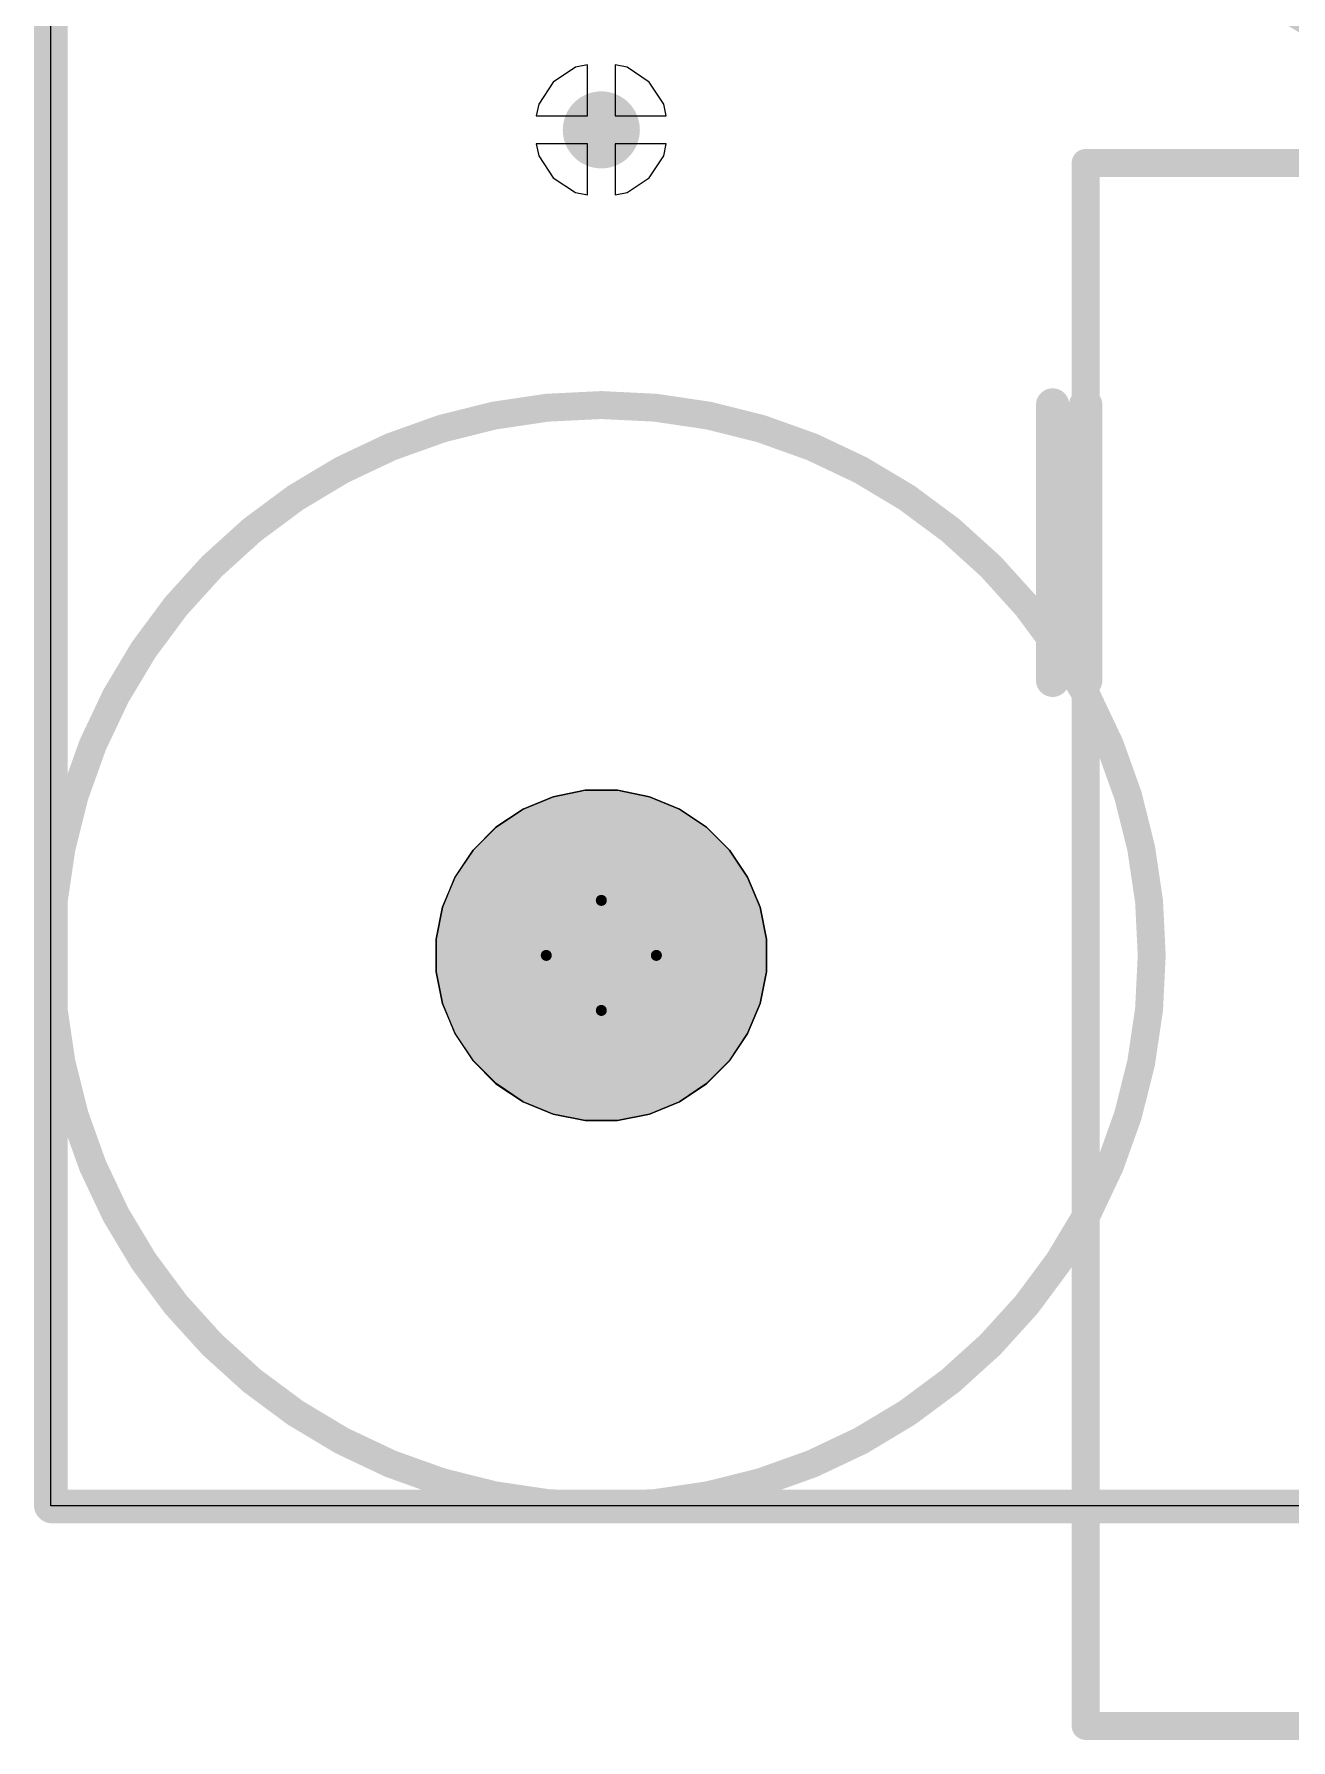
# Model space of a CAD drawing. Header units: millimetres. Extents: x 45 to 209, y 90 to 189.
# Drawn here: x 111.17 to 122.59, y 90.24 to 105.74 of the extents above; entities that cross this region are included whole.
import ezdxf

# ---------------------------------------------------------------- set-up
doc = ezdxf.new("R2010")
doc.units = ezdxf.units.MM
for name, color, linetype in [('BottomLayer', 5, 'Continuous'), ('BottomSolder', 6, 'Continuous'), ('Mechanical1', 6, 'Continuous'), ('Mechanical15', 56, 'Continuous'), ('Mechanical3', 76, 'Continuous'), ('MultiLayer', 9, 'Continuous'), ('PadHoleLayer', 156, 'Continuous'), ('TopLayer', 1, 'Continuous'), ('TopOverlay', 2, 'Continuous'), ('TopPaste', 8, 'Continuous'), ('TopSolder', 216, 'Continuous'), ('ViaHoleLayer', 16, 'Continuous')]:
    doc.layers.add(name, color=color, linetype=linetype)

# ---------------------------------------------------------------- blocks, each defined once
blk = doc.blocks.new('F0972D8A_C5C0_4A84_836D_A9666EE65C2D_59')
at = {"layer": 'BottomLayer', "const_width": 1.65}
for points in [[(-6.2, 1.275), (-6.2, -1.275)], [(0, 1.1), (0, -1.1)], [(-4.05, -4.65), (-1.85, -4.65)]]:
    blk.add_lwpolyline(points, dxfattribs=at)
at = {"layer": 'BottomLayer', "const_width": 0.825}
for points in [[(-6.612, 1.275, 1), (-5.788, 1.275, 1)], [(-0.412, 1.1, 1), (0.412, 1.1, 1)], [(-0.412, -1.1, 1), (0.412, -1.1, 1)], [(-6.612, -1.275, 1), (-5.788, -1.275, 1)], [(-4.462, -4.65, 1), (-3.638, -4.65, 1)], [(-2.262, -4.65, 1), (-1.438, -4.65, 1)]]:
    blk.add_lwpolyline(points, format="xyb", close=True, dxfattribs=at)
at = {"layer": 'BottomSolder', "const_width": 1.752}
for points in [[(-6.2, 1.275), (-6.2, -1.275)], [(0, 1.1), (0, -1.1)], [(-4.05, -4.65), (-1.85, -4.65)]]:
    blk.add_lwpolyline(points, dxfattribs=at)
at = {"layer": 'BottomSolder', "const_width": 0.876}
for points in [[(-6.638, 1.275, 1), (-5.762, 1.275, 1)], [(-0.438, 1.1, 1), (0.438, 1.1, 1)], [(-0.438, -1.1, 1), (0.438, -1.1, 1)], [(-6.638, -1.275, 1), (-5.762, -1.275, 1)], [(-4.488, -4.65, 1), (-3.612, -4.65, 1)], [(-2.288, -4.65, 1), (-1.412, -4.65, 1)]]:
    blk.add_lwpolyline(points, format="xyb", close=True, dxfattribs=at)
at = {"layer": 'MultiLayer', "const_width": 1.65}
for points in [[(-6.2, 1.275), (-6.2, -1.275)], [(0, 1.1), (0, -1.1)], [(-4.05, -4.65), (-1.85, -4.65)]]:
    blk.add_lwpolyline(points, dxfattribs=at)
at = {"layer": 'MultiLayer', "const_width": 0.825}
for points in [[(-6.612, 1.275, 1), (-5.788, 1.275, 1)], [(-0.412, 1.1, 1), (0.412, 1.1, 1)], [(-0.412, -1.1, 1), (0.412, -1.1, 1)], [(-6.612, -1.275, 1), (-5.788, -1.275, 1)], [(-4.462, -4.65, 1), (-3.638, -4.65, 1)], [(-2.262, -4.65, 1), (-1.438, -4.65, 1)]]:
    blk.add_lwpolyline(points, format="xyb", close=True, dxfattribs=at)
at = {"layer": 'PadHoleLayer', "const_width": 0.2}
for points in [[(-5.025, -0.3), (-7.375, -0.3, -1), (-7.375, 0.3), (-5.025, 0.3, -1)], [(1, -0.3), (-1, -0.3, -1), (-1, 0.3), (1, 0.3, -1)], [(-2.65, -3.65), (-2.65, -5.65, -1), (-3.25, -5.65), (-3.25, -3.65, -1)]]:
    blk.add_lwpolyline(points, format="xyb", close=True, dxfattribs=at)
at = {"layer": 'TopLayer', "const_width": 1.65}
for points in [[(-6.2, 1.275), (-6.2, -1.275)], [(0, 1.1), (0, -1.1)], [(-4.05, -4.65), (-1.85, -4.65)]]:
    blk.add_lwpolyline(points, dxfattribs=at)
at = {"layer": 'TopLayer', "const_width": 0.825}
for points in [[(-6.612, 1.275, 1), (-5.788, 1.275, 1)], [(-0.412, 1.1, 1), (0.412, 1.1, 1)], [(-0.412, -1.1, 1), (0.412, -1.1, 1)], [(-6.612, -1.275, 1), (-5.788, -1.275, 1)], [(-4.462, -4.65, 1), (-3.638, -4.65, 1)], [(-2.262, -4.65, 1), (-1.438, -4.65, 1)]]:
    blk.add_lwpolyline(points, format="xyb", close=True, dxfattribs=at)
at = {"layer": 'TopOverlay', "const_width": 0.254}
for points in [[(-13.7, 4.5), (-11.7, 4.5)], [(-13.7, 4.5), (-13.7, 0)], [(-11.7, 4.5), (0.5, 4.5)], [(0.5, 4.5), (0.5, 2.5)], [(-13.7, 0), (-13.7, -4.5)], [(0.5, -2.5), (0.5, -4.5)], [(-13.7, -4.5), (-11.7, -4.5)], [(-11.7, -4.5), (-5.5, -4.5)], [(-0.5, -4.5), (0.5, -4.5)]]:
    blk.add_lwpolyline(points, dxfattribs=at)
at = {"layer": 'TopOverlay', "const_width": 0.127}
for points in [[(-13.764, 4.5, 1), (-13.637, 4.5, 1)], [(-13.764, 4.5, 1), (-13.637, 4.5, 1)], [(-11.763, 4.5, 1), (-11.636, 4.5, 1)], [(-11.763, 4.5, 1), (-11.636, 4.5, 1)], [(0.436, 4.5, 1), (0.563, 4.5, 1)], [(0.436, 4.5, 1), (0.563, 4.5, 1)], [(0.436, 2.5, 1), (0.563, 2.5, 1)], [(-13.764, 0, 1), (-13.637, 0, 1)], [(-13.764, 0, 1), (-13.637, 0, 1)], [(0.436, -2.5, 1), (0.563, -2.5, 1)], [(-13.764, -4.5, 1), (-13.637, -4.5, 1)], [(-13.764, -4.5, 1), (-13.637, -4.5, 1)], [(-11.763, -4.5, 1), (-11.636, -4.5, 1)], [(-11.763, -4.5, 1), (-11.636, -4.5, 1)], [(-5.563, -4.5, 1), (-5.436, -4.5, 1)], [(-0.563, -4.5, 1), (-0.436, -4.5, 1)], [(0.436, -4.5, 1), (0.563, -4.5, 1)], [(0.436, -4.5, 1), (0.563, -4.5, 1)]]:
    blk.add_lwpolyline(points, format="xyb", close=True, dxfattribs=at)
at = {"layer": 'TopSolder', "const_width": 1.752}
for points in [[(-6.2, 1.275), (-6.2, -1.275)], [(0, 1.1), (0, -1.1)], [(-4.05, -4.65), (-1.85, -4.65)]]:
    blk.add_lwpolyline(points, dxfattribs=at)
at = {"layer": 'TopSolder', "const_width": 0.876}
for points in [[(-6.638, 1.275, 1), (-5.762, 1.275, 1)], [(-0.438, 1.1, 1), (0.438, 1.1, 1)], [(-0.438, -1.1, 1), (0.438, -1.1, 1)], [(-6.638, -1.275, 1), (-5.762, -1.275, 1)], [(-4.488, -4.65, 1), (-3.612, -4.65, 1)], [(-2.288, -4.65, 1), (-1.412, -4.65, 1)]]:
    blk.add_lwpolyline(points, format="xyb", close=True, dxfattribs=at)
blk = doc.blocks.new('FIDUCIAL_IPC_7351A_69')
at = {"layer": 'Mechanical15', "const_width": 0.1}
for points in [[(0, -0.5), (0, 0.5)], [(-0.5, 0), (0.5, 0)]]:
    blk.add_lwpolyline(points, dxfattribs=at)
at = {"layer": 'Mechanical15', "const_width": 0.05}
for points in [[(-0.025, 0.5, 1), (0.025, 0.5, 1)], [(-0.525, 0, 1), (-0.475, 0, 1)], [(0.475, 0, 1), (0.525, 0, 1)], [(-0.025, -0.5, 1), (0.025, -0.5, 1)]]:
    blk.add_lwpolyline(points, format="xyb", close=True, dxfattribs=at)
at = {"layer": 'Mechanical3'}
for points, const_width in [([(5, 0, 1), (-5, 0, 1)], 0.254), ([(-5.064, 0, 1), (-4.937, 0, 1)], 0.127), ([(4.937, 0, 1), (5.064, 0, 1)], 0.127)]:
    blk.add_lwpolyline(points, format="xyb", close=True, dxfattribs=dict(at, const_width=const_width))
at = {"layer": 'TopLayer'}
for p, q in [((-0.711, 1.329), (-0.438, 1.442)), ((-0.438, 1.442), (-0.148, 1.5)), ((-0.148, 1.5), (0, 1.5)), ((0, 1.5), (0.148, 1.5)), ((0.148, 1.5), (0.438, 1.442)), ((0.438, 1.442), (0.711, 1.329)), ((-0.956, 1.165), (-0.711, 1.329)), ((0.711, 1.329), (0.956, 1.165)), ((-1.165, 0.956), (-0.956, 1.165)), ((0.956, 1.165), (1.165, 0.956)), ((-1.329, 0.711), (-1.165, 0.956)), ((1.165, 0.956), (1.329, 0.711)), ((-1.442, 0.438), (-1.329, 0.711)), ((1.329, 0.711), (1.442, 0.438)), ((-1.5, 0.148), (-1.442, 0.438)), ((1.442, 0.438), (1.5, 0.148)), ((-1.5, 0), (-1.5, 0.148)), ((-1.5, -0.148), (-1.5, 0)), ((1.5, 0.148), (1.5, 0)), ((1.5, 0), (1.5, -0.148)), ((-1.442, -0.438), (-1.5, -0.148)), ((1.5, -0.148), (1.442, -0.438)), ((-1.329, -0.711), (-1.442, -0.438)), ((1.442, -0.438), (1.329, -0.711)), ((-1.165, -0.956), (-1.329, -0.711)), ((1.329, -0.711), (1.165, -0.956)), ((-0.956, -1.165), (-1.165, -0.956)), ((1.165, -0.956), (0.956, -1.165)), ((-0.711, -1.329), (-0.956, -1.165)), ((0.956, -1.165), (0.711, -1.329)), ((-0.438, -1.442), (-0.711, -1.329)), ((0.711, -1.329), (0.438, -1.442)), ((-0.148, -1.5), (-0.438, -1.442)), ((0, -1.5), (-0.148, -1.5)), ((0, -1.5), (0, -1.5)), ((0.148, -1.5), (0, -1.5)), ((0.438, -1.442), (0.148, -1.5))]:
    blk.add_line(p, q, dxfattribs=at)
at = {"layer": 'TopLayer', "const_width": 0.5}
blk.add_lwpolyline([(-0.25, 0, 1), (0.25, 0, 1)], format="xyb", close=True, dxfattribs=at)
at = {"layer": 'TopPaste', "const_width": 0.5}
blk.add_lwpolyline([(-0.25, 0, 1), (0.25, 0, 1)], format="xyb", close=True, dxfattribs=at)
at = {"layer": 'TopSolder', "const_width": 1.5}
blk.add_lwpolyline([(-0.75, 0, 1), (0.75, 0, 1)], format="xyb", close=True, dxfattribs=at)
blk = doc.blocks.new('3924B366_8672_45E9_B0BE_62DACC24E783_105')
at = {"layer": 'BottomLayer', "const_width": 0.85}
blk.add_lwpolyline([(2.075, 0, 1), (2.925, 0, 1)], format="xyb", close=True, dxfattribs=at)
at = {"layer": 'BottomLayer'}
blk.add_solid([(-0.85, -0.85), (0.85, -0.85), (-0.85, 0.85), (0.85, 0.85)], dxfattribs=at)
at = {"layer": 'BottomSolder', "const_width": 0.901}
blk.add_lwpolyline([(2.05, 0, 1), (2.95, 0, 1)], format="xyb", close=True, dxfattribs=at)
at = {"layer": 'BottomSolder'}
blk.add_solid([(-0.901, -0.901), (0.901, -0.901), (-0.901, 0.901), (0.901, 0.901)], dxfattribs=at)
at = {"layer": 'MultiLayer', "const_width": 0.85}
blk.add_lwpolyline([(2.075, 0, 1), (2.925, 0, 1)], format="xyb", close=True, dxfattribs=at)
at = {"layer": 'MultiLayer'}
blk.add_solid([(-0.85, -0.85), (0.85, -0.85), (-0.85, 0.85), (0.85, 0.85)], dxfattribs=at)
at = {"layer": 'PadHoleLayer', "const_width": 0.425}
for points in [[(-0.212, 0, 1), (0.212, 0, 1)], [(2.288, 0, 1), (2.712, 0, 1)]]:
    blk.add_lwpolyline(points, format="xyb", close=True, dxfattribs=at)
at = {"layer": 'TopLayer', "const_width": 0.85}
blk.add_lwpolyline([(2.075, 0, 1), (2.925, 0, 1)], format="xyb", close=True, dxfattribs=at)
at = {"layer": 'TopLayer'}
blk.add_solid([(-0.85, -0.85), (0.85, -0.85), (-0.85, 0.85), (0.85, 0.85)], dxfattribs=at)
at = {"layer": 'TopOverlay'}
for points, const_width in [([(4.25, 0, 1), (-1.75, 0, 1)], 0.2), ([(-2.675, 0.508, 1), (-2.575, 0.508, 1)], 0.1), ([(-3.183, 0, 1), (-3.083, 0, 1)], 0.1), ([(-2.167, 0, 1), (-2.067, 0, 1)], 0.1), ([(-1.8, 0, 1), (-1.7, 0, 1)], 0.1), ([(4.2, 0, 1), (4.3, 0, 1)], 0.1), ([(-2.675, -0.508, 1), (-2.575, -0.508, 1)], 0.1)]:
    blk.add_lwpolyline(points, format="xyb", close=True, dxfattribs=dict(at, const_width=const_width))
at = {"layer": 'TopOverlay', "const_width": 0.2}
for points in [[(-2.625, 0.508), (-2.625, -0.508)], [(-2.117, 0), (-3.133, 0)]]:
    blk.add_lwpolyline(points, dxfattribs=at)
at = {"layer": 'TopSolder', "const_width": 0.901}
blk.add_lwpolyline([(2.05, 0, 1), (2.95, 0, 1)], format="xyb", close=True, dxfattribs=at)
at = {"layer": 'TopSolder'}
blk.add_solid([(-0.901, -0.901), (0.901, -0.901), (-0.901, 0.901), (0.901, 0.901)], dxfattribs=at)

msp = doc.modelspace()

# ---------------------------------------------------------------- linework, layer by layer
at = {"layer": 'BottomLayer'}
for p, q in [((111.321, 92.366), (111.321, 188.866)), ((116.085, 105.435), (115.885, 105.301)), ((116.194, 105.456), (116.085, 105.435)), ((116.194, 104.993), (116.194, 105.456)), ((116.556, 105.435), (116.448, 105.456)), ((116.448, 105.456), (116.448, 104.993)), ((116.756, 105.301), (116.556, 105.435)), ((115.885, 105.301), (115.752, 105.101)), ((116.89, 105.101), (116.756, 105.301)), ((115.752, 105.101), (115.73, 104.993)), ((116.911, 104.993), (116.89, 105.101)), ((115.73, 104.993), (116.194, 104.993)), ((116.448, 104.993), (116.911, 104.993)), ((116.194, 104.739), (115.73, 104.739)), ((115.73, 104.739), (115.752, 104.63)), ((115.752, 104.63), (115.885, 104.43)), ((116.194, 104.275), (116.194, 104.739)), ((116.911, 104.739), (116.448, 104.739)), ((116.448, 104.739), (116.448, 104.275)), ((116.756, 104.43), (116.89, 104.63)), ((116.89, 104.63), (116.911, 104.739)), ((115.885, 104.43), (116.085, 104.297)), ((116.556, 104.297), (116.756, 104.43)), ((116.085, 104.297), (116.194, 104.275)), ((116.448, 104.275), (116.556, 104.297)), ((136.282, 92.359), (111.321, 92.366))]:
    msp.add_line(p, q, dxfattribs=at)
at = {"layer": 'BottomLayer', "const_width": 0.35}
msp.add_lwpolyline([(116.146, 104.866, 1), (116.496, 104.866, 1)], format="xyb", close=True, dxfattribs=at)
at = {"layer": 'Mechanical1', "const_width": 0.305}
for points in [[(111.321, 92.366), (111.321, 188.866)], [(111.327, 92.359), (136.577, 92.359)]]:
    msp.add_lwpolyline(points, dxfattribs=at)
at = {"layer": 'Mechanical1', "const_width": 0.152}
for points in [[(111.244, 92.366, 1), (111.397, 92.366, 1)], [(111.251, 92.359, 1), (111.404, 92.359, 1)]]:
    msp.add_lwpolyline(points, format="xyb", close=True, dxfattribs=at)
at = {"layer": 'Mechanical3', "const_width": 0.305}
for points in [[(120.421, 102.366), (120.721, 99.866)], [(120.421, 99.866), (120.721, 102.366)], [(120.421, 99.866), (120.421, 102.366)], [(120.721, 99.866), (120.721, 102.366)]]:
    msp.add_lwpolyline(points, dxfattribs=at)
at = {"layer": 'Mechanical3', "const_width": 0.152}
for points in [[(120.345, 102.366, 1), (120.497, 102.366, 1)], [(120.345, 102.366, 1), (120.497, 102.366, 1)], [(120.645, 102.366, 1), (120.797, 102.366, 1)], [(120.645, 102.366, 1), (120.797, 102.366, 1)], [(120.345, 99.866, 1), (120.497, 99.866, 1)], [(120.345, 99.866, 1), (120.497, 99.866, 1)], [(120.645, 99.866, 1), (120.797, 99.866, 1)], [(120.645, 99.866, 1), (120.797, 99.866, 1)]]:
    msp.add_lwpolyline(points, format="xyb", close=True, dxfattribs=at)
at = {"layer": 'MultiLayer', "const_width": 0.35}
msp.add_lwpolyline([(116.146, 104.866, 1), (116.496, 104.866, 1)], format="xyb", close=True, dxfattribs=at)
at = {"layer": 'TopLayer'}
for p, q in [((111.321, 92.366), (111.321, 110.501)), ((116.085, 105.435), (115.885, 105.301)), ((116.194, 105.456), (116.085, 105.435)), ((116.194, 104.993), (116.194, 105.456)), ((116.556, 105.435), (116.448, 105.456)), ((116.448, 105.456), (116.448, 104.993)), ((116.756, 105.301), (116.556, 105.435)), ((115.885, 105.301), (115.752, 105.101)), ((116.89, 105.101), (116.756, 105.301)), ((115.752, 105.101), (115.73, 104.993)), ((116.911, 104.993), (116.89, 105.101)), ((115.73, 104.993), (116.194, 104.993)), ((116.448, 104.993), (116.911, 104.993)), ((116.194, 104.739), (115.73, 104.739)), ((115.73, 104.739), (115.752, 104.63)), ((115.752, 104.63), (115.885, 104.43)), ((116.194, 104.275), (116.194, 104.739)), ((116.911, 104.739), (116.448, 104.739)), ((116.448, 104.739), (116.448, 104.275)), ((116.756, 104.43), (116.89, 104.63)), ((116.89, 104.63), (116.911, 104.739)), ((115.885, 104.43), (116.085, 104.297)), ((116.556, 104.297), (116.756, 104.43)), ((116.085, 104.297), (116.194, 104.275)), ((116.448, 104.275), (116.556, 104.297)), ((115.883, 98.808), (115.61, 98.695)), ((116.173, 98.866), (115.883, 98.808)), ((116.321, 98.866), (116.173, 98.866)), ((116.468, 98.866), (116.321, 98.866)), ((116.758, 98.808), (116.468, 98.866)), ((117.031, 98.695), (116.758, 98.808)), ((115.61, 98.695), (115.364, 98.531)), ((117.277, 98.531), (117.031, 98.695)), ((115.364, 98.531), (115.156, 98.322)), ((117.486, 98.322), (117.277, 98.531)), ((115.156, 98.322), (114.991, 98.076)), ((117.65, 98.076), (117.486, 98.322)), ((114.991, 98.076), (114.878, 97.803)), ((117.763, 97.803), (117.65, 98.076)), ((114.878, 97.803), (114.821, 97.513)), ((117.821, 97.513), (117.763, 97.803)), ((114.821, 97.513), (114.821, 97.366)), ((117.821, 97.218), (117.821, 97.513)), ((114.821, 97.366), (114.821, 97.218)), ((114.821, 97.218), (114.878, 96.928)), ((117.763, 96.928), (117.821, 97.218)), ((114.878, 96.928), (114.991, 96.655)), ((117.65, 96.655), (117.763, 96.928)), ((114.991, 96.655), (115.156, 96.409)), ((117.486, 96.409), (117.65, 96.655)), ((115.156, 96.409), (115.364, 96.2)), ((117.277, 96.2), (117.486, 96.409)), ((115.364, 96.2), (115.61, 96.036)), ((117.031, 96.036), (117.277, 96.2)), ((115.61, 96.036), (115.883, 95.923)), ((116.758, 95.923), (117.031, 96.036)), ((115.883, 95.923), (116.173, 95.866)), ((116.173, 95.866), (116.468, 95.866)), ((116.468, 95.866), (116.758, 95.923)), ((136.584, 92.366), (111.321, 92.366))]:
    msp.add_line(p, q, dxfattribs=at)
at = {"layer": 'TopLayer', "const_width": 0.35}
msp.add_lwpolyline([(116.146, 104.866, 1), (116.496, 104.866, 1)], format="xyb", close=True, dxfattribs=at)
at = {"layer": 'ViaHoleLayer', "const_width": 0.175}
msp.add_lwpolyline([(116.233, 104.866, 1), (116.408, 104.866, 1)], format="xyb", close=True, dxfattribs=at)

# ---------------------------------------------------------------- block references
for name, p, rotation in [('3924B366_8672_45E9_B0BE_62DACC24E783_105', (125.51, 108.402), 180), ('F0972D8A_C5C0_4A84_836D_A9666EE65C2D_59', (125.221, 104.066), 90)]:
    msp.add_blockref(name, p, dxfattribs=dict(rotation=rotation))
msp.add_blockref('FIDUCIAL_IPC_7351A_69', (116.321, 97.366))

doc.saveas('drawing.dxf')
